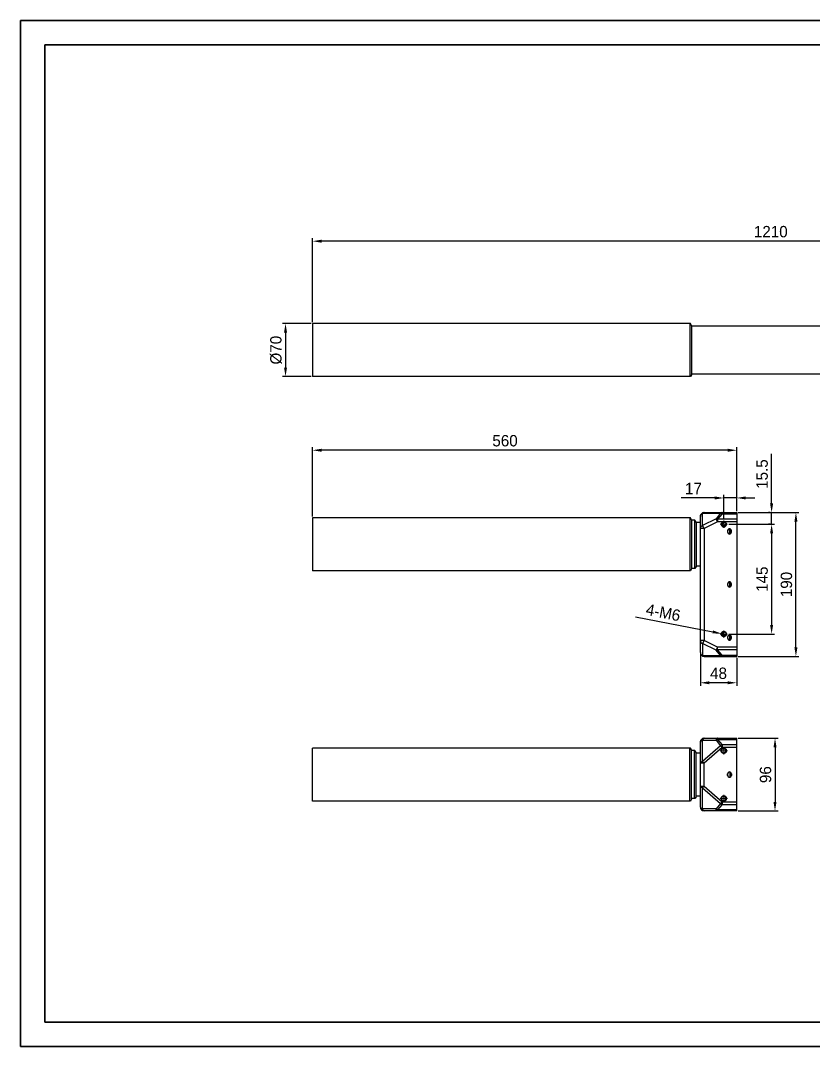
# Model space of a CAD drawing. Header units: millimetres. Extents: x 0 to 1916, y 0 to 1355.
# Drawn here: x 0 to 1047, y 0 to 1355 of the extents above; entities that cross this region are included whole.
import ezdxf

# ---------------------------------------------------------------- set-up
doc = ezdxf.new("R2010")
doc.units = ezdxf.units.MM
doc.linetypes.add('CENTER2', pattern=[7.5, 5, -1, 0.5, -1])
doc.layers.get('0').update_dxf_attribs({"lineweight": 18})
for name, color, linetype, lineweight in [('CAXA0', 7, 'Continuous', 70), ('CAXA3', 7, 'Continuous', 18), ('輪廓線', 7, 'Continuous', 20)]:
    doc.layers.add(name, color=color, linetype=linetype, lineweight=lineweight)
doc.dimstyles.new('ISO-25', dxfattribs={"dimtxt": 6, "dimasz": 6, "dimexe": 0.5, "dimexo": 0.625, "dimgap": 1.2, "dimtad": 1, "dimdsep": 46, "dimtxsty": 'Standard', "dimcen": 2.5, "dimdle": 12, "dimclrd": 3, "dimclre": 3, "dimclrt": 3, "dimadec": 0, "dimazin": 0, "dimtfac": 1, "dimtmove": 0, "dimatfit": 3, "dimfxl": 0, "dimarcsym": 0})

# ---------------------------------------------------------------- blocks, each defined once
blk = doc.blocks.new('*X4')
at = {"layer": '輪廓線'}
for points in [[(994.2, 395), (998.2, 395), (996.2, 407)], [(994.2, 323), (998.2, 323), (996.2, 311)]]:
    blk.add_hatch(color=0, dxfattribs=at).paths.add_polyline_path(points, flags=0)
at = {"layer": '輪廓線', "color": 0, "lineweight": -2}
for p, q in [((947.6, 407), (1000.2, 407)), ((996.2, 395), (996.2, 323)), ((947.6, 311), (1000.2, 311))]:
    blk.add_line(p, q, dxfattribs=at)
at = {"layer": '輪廓線', "color": 0, "lineweight": 15, "insert": (983.7, 359), "char_height": 15, "width": 38.883, "attachment_point": 5, "rotation": 90}
blk.add_mtext('96', dxfattribs=at)
blk = doc.blocks.new('*X5')
at = {"layer": '輪廓線'}
for points in [[(397.6, 1065.5), (397.6, 1061.5), (385.6, 1063.5)], [(1583.6, 1065.5), (1583.6, 1061.5), (1595.6, 1063.5)]]:
    blk.add_hatch(color=0, dxfattribs=at).paths.add_polyline_path(points, flags=0)
at = {"layer": '輪廓線', "color": 0, "lineweight": -2}
for p, q in [((385.6, 956.6), (385.6, 1067.5)), ((1583.6, 1063.5), (397.6, 1063.5)), ((1595.6, 785.6), (1595.6, 1067.5))]:
    blk.add_line(p, q, dxfattribs=at)
at = {"layer": '輪廓線', "color": 0, "lineweight": 15, "insert": (990.6, 1076), "char_height": 15, "width": 78.771, "attachment_point": 5}
blk.add_mtext('1210', dxfattribs=at)
blk = doc.blocks.new('*X8')
at = {"layer": '輪廓線'}
for points in [[(1021.8, 693.1), (1025.8, 693.1), (1023.8, 705.1)], [(1021.8, 527.1), (1025.8, 527.1), (1023.8, 515.1)]]:
    blk.add_hatch(color=0, dxfattribs=at).paths.add_polyline_path(points, flags=0)
at = {"layer": '輪廓線', "color": 0, "lineweight": -2}
for p, q in [((947.6, 705.1), (1027.8, 705.1)), ((1023.8, 527.1), (1023.8, 693.1)), ((947.6, 515.1), (1027.8, 515.1))]:
    blk.add_line(p, q, dxfattribs=at)
at = {"layer": '輪廓線', "color": 0, "lineweight": 15, "insert": (1011.3, 610.1), "char_height": 15, "width": 57.318, "attachment_point": 5, "rotation": 90}
blk.add_mtext('190', dxfattribs=at)
blk = doc.blocks.new('*X9')
at = {"layer": '輪廓線'}
for points in [[(397.6, 789.4), (397.6, 785.4), (385.6, 787.4)], [(933.6, 789.4), (933.6, 785.4), (945.6, 787.4)]]:
    blk.add_hatch(color=0, dxfattribs=at).paths.add_polyline_path(points, flags=0)
at = {"layer": '輪廓線', "color": 0, "lineweight": -2}
for p, q in [((385.6, 700.1), (385.6, 791.4)), ((933.6, 787.4), (397.6, 787.4)), ((945.6, 707.1), (945.6, 791.4))]:
    blk.add_line(p, q, dxfattribs=at)
at = {"layer": '輪廓線', "color": 0, "lineweight": 15, "insert": (639.7, 799.9), "char_height": 15, "width": 59.665, "attachment_point": 5}
blk.add_mtext('560', dxfattribs=at)
blk = doc.blocks.new('*X11')
at = {"layer": '輪廓線'}
blk.add_hatch(color=0, dxfattribs=at).paths.add_polyline_path([(914.3, 549.5), (913.5, 545.5), (925.6, 545.2)], flags=0)
at = {"layer": '輪廓線', "color": 0, "lineweight": -2}
for p, q in [((811.8, 567.6), (913.9, 547.5)), ((928.6, 544.6), (925.6, 545.2))]:
    blk.add_line(p, q, dxfattribs=at)
at = {"layer": '輪廓線', "color": 0, "lineweight": 15, "insert": (848.6, 573.1), "char_height": 15, "width": 86.309, "attachment_point": 5, "rotation": 348.8526}
blk.add_mtext('4-M6', dxfattribs=at)
blk = doc.blocks.new('*X12')
at = {"layer": '輪廓線'}
for points in [[(989.7, 677.6), (993.7, 677.6), (991.7, 689.6)], [(989.7, 556.6), (993.7, 556.6), (991.7, 544.6)]]:
    blk.add_hatch(color=0, dxfattribs=at).paths.add_polyline_path(points, flags=0)
at = {"layer": '輪廓線', "color": 0, "lineweight": -2}
for p, q in [((935.4, 689.6), (995.7, 689.6)), ((991.7, 677.6), (991.7, 556.6)), ((935.4, 544.6), (995.7, 544.6))]:
    blk.add_line(p, q, dxfattribs=at)
at = {"layer": '輪廓線', "color": 0, "lineweight": 15, "insert": (979.2, 617.1), "char_height": 15, "width": 56.816, "attachment_point": 5, "rotation": 90}
blk.add_mtext('145', dxfattribs=at)
blk = doc.blocks.new('*X13')
at = {"layer": '輪廓線'}
for points in [[(916.6, 726.4), (916.6, 722.4), (928.6, 724.4)], [(957.6, 726.4), (957.6, 722.4), (945.6, 724.4)]]:
    blk.add_hatch(color=0, dxfattribs=at).paths.add_polyline_path(points, flags=0)
at = {"layer": '輪廓線', "color": 0, "lineweight": -2}
for p, q in [((916.6, 724.4), (872.4, 724.4)), ((928.6, 696.4), (928.6, 728.4)), ((945.6, 724.4), (928.6, 724.4)), ((945.6, 707.1), (945.6, 728.4)), ((957.6, 724.4), (969.6, 724.4))]:
    blk.add_line(p, q, dxfattribs=at)
at = {"layer": '輪廓線', "color": 0, "lineweight": 15, "insert": (888.5, 736.9), "char_height": 15, "width": 35.531, "attachment_point": 5}
blk.add_mtext('17', dxfattribs=at)
blk = doc.blocks.new('*X14')
at = {"layer": '輪廓線'}
for points in [[(989.7, 717.1), (993.7, 717.1), (991.7, 705.1)], [(989.7, 677.6), (993.7, 677.6), (991.7, 689.6)]]:
    blk.add_hatch(color=0, dxfattribs=at).paths.add_polyline_path(points, flags=0)
at = {"layer": '輪廓線', "color": 0, "lineweight": -2}
for p, q in [((991.7, 717.1), (991.7, 782.7)), ((989.7, 705.1), (987.7, 705.1)), ((991.7, 689.6), (991.7, 705.1)), ((989.7, 689.6), (987.7, 689.6)), ((991.7, 677.6), (991.7, 665.6))]:
    blk.add_line(p, q, dxfattribs=at)
at = {"layer": '輪廓線', "color": 0, "lineweight": 15, "insert": (979.2, 755.9), "char_height": 15, "width": 78.268, "attachment_point": 5, "rotation": 90}
blk.add_mtext('15.5', dxfattribs=at)
blk = doc.blocks.new('*X15')
at = {"layer": '輪廓線'}
for points in [[(909.6, 482.3), (909.6, 478.3), (897.6, 480.3)], [(933.6, 482.3), (933.6, 478.3), (945.6, 480.3)]]:
    blk.add_hatch(color=0, dxfattribs=at).paths.add_polyline_path(points, flags=0)
at = {"layer": '輪廓線', "color": 0, "lineweight": -2}
for p, q in [((897.6, 518.1), (897.6, 476.3)), ((945.6, 513.1), (945.6, 476.3)), ((933.6, 480.3), (909.6, 480.3))]:
    blk.add_line(p, q, dxfattribs=at)
at = {"layer": '輪廓線', "color": 0, "lineweight": 15, "insert": (921.6, 492.8), "char_height": 15, "width": 38.883, "attachment_point": 5}
blk.add_mtext('48', dxfattribs=at)
blk = doc.blocks.new('*X16')
at = {"layer": '輪廓線'}
for points in [[(347.9, 942.6), (351.9, 942.6), (349.9, 954.6)], [(347.9, 896.6), (351.9, 896.6), (349.9, 884.6)]]:
    blk.add_hatch(color=0, dxfattribs=at).paths.add_polyline_path(points, flags=0)
at = {"layer": '輪廓線', "color": 0, "lineweight": -2}
for p, q in [((383.6, 954.6), (345.9, 954.6)), ((349.9, 942.6), (349.9, 896.6)), ((383.6, 884.6), (345.9, 884.6))]:
    blk.add_line(p, q, dxfattribs=at)
at = {"layer": '輪廓線', "color": 0, "lineweight": 15, "insert": (337.4, 919.6), "char_height": 15, "width": 67.039, "attachment_point": 5, "rotation": 90}
blk.add_mtext('%%C70', dxfattribs=at)

msp = doc.modelspace()

# ---------------------------------------------------------------- linework, layer by layer
at = {"linetype": 'Continuous', "lineweight": 30}
for p, q in [((884.385, 954.576), (385.585, 954.576)), ((385.585, 954.576), (385.585, 884.576)), ((883.885, 954.576), (883.885, 884.576)), ((885.885, 952.076), (884.385, 954.576)), ((885.885, 952.076), (885.885, 887.076)), ((1215.385, 951.326), (885.885, 951.326)), ((884.385, 884.576), (385.585, 884.576)), ((885.885, 887.076), (884.385, 884.576)), ((1215.385, 887.826), (885.885, 887.826)), ((902.585, 705.108), (945.585, 705.108)), ((902.585, 705.108), (945.585, 705.108)), ((926.345, 705.108), (926.345, 703.644)), ((926.345, 705.108), (926.345, 703.644)), ((945.585, 705.108), (945.585, 515.108)), ((945.585, 705.108), (945.585, 515.108)), ((884.385, 698.108), (385.585, 698.108)), ((385.585, 698.108), (385.585, 628.108)), ((883.885, 698.108), (883.885, 628.108)), ((885.885, 695.608), (884.385, 698.108)), ((885.885, 695.608), (885.885, 630.608)), ((890.385, 694.858), (885.885, 694.858)), ((889.885, 694.858), (889.885, 631.358)), ((891.885, 692.358), (890.385, 694.858)), ((891.885, 692.358), (891.885, 633.858)), ((897.585, 691.858), (891.885, 691.858)), ((897.585, 520.108), (897.585, 700.108)), ((897.585, 520.108), (897.585, 700.108)), ((900.594, 688.169), (900.594, 704.09)), ((900.594, 688.169), (900.594, 704.09)), ((900.594, 704.09), (924.354, 704.09)), ((900.594, 704.09), (924.354, 704.09)), ((918.293, 697.019), (900.594, 688.169)), ((918.293, 697.019), (900.594, 688.169)), ((920.284, 693.037), (902.585, 684.187)), ((920.284, 693.037), (902.585, 684.187)), ((924.354, 704.09), (918.293, 697.019)), ((924.354, 704.09), (918.293, 697.019)), ((920.284, 693.037), (918.293, 697.019)), ((920.284, 693.037), (918.293, 697.019)), ((926.345, 703.644), (920.284, 696.573)), ((926.345, 703.644), (920.284, 696.573)), ((920.284, 696.573), (920.284, 693.037)), ((920.284, 696.573), (920.284, 693.037)), ((945.585, 696.573), (920.284, 696.573)), ((945.585, 696.573), (920.284, 696.573)), ((927.883, 693.037), (920.284, 693.037)), ((927.883, 693.037), (920.284, 693.037)), ((926.345, 703.644), (945.585, 703.644)), ((926.345, 703.644), (945.585, 703.644)), ((927.883, 693.037), (927.983, 692.547)), ((927.883, 693.037), (927.983, 692.547)), ((929.287, 693.037), (929.186, 692.547)), ((929.287, 693.037), (929.186, 692.547)), ((945.585, 693.037), (929.287, 693.037)), ((945.585, 693.037), (929.287, 693.037)), ((902.585, 684.187), (897.585, 684.187)), ((902.585, 684.187), (897.585, 684.187)), ((902.585, 684.187), (900.594, 688.169)), ((902.585, 684.187), (900.594, 688.169)), ((902.585, 684.187), (902.585, 536.029)), ((902.585, 684.187), (902.585, 536.029)), ((933.585, 681.108), (933.585, 679.108)), ((933.585, 681.108), (933.585, 679.108)), ((933.735, 679.108), (933.735, 681.108)), ((936.735, 676.85), (936.735, 683.366)), ((938.435, 679.108), (938.435, 681.108)), ((938.585, 679.108), (938.585, 681.108)), ((938.585, 679.108), (938.585, 681.108)), ((884.385, 628.108), (385.585, 628.108)), ((885.885, 630.608), (884.385, 628.108)), ((890.385, 631.358), (885.885, 631.358)), ((891.885, 633.858), (890.385, 631.358)), ((897.585, 634.358), (891.885, 634.358)), ((933.585, 611.108), (933.585, 609.108)), ((933.585, 611.108), (933.585, 609.108)), ((933.735, 609.108), (933.735, 611.108)), ((936.735, 606.85), (936.735, 613.366)), ((938.435, 609.108), (938.435, 611.108)), ((938.585, 609.108), (938.585, 611.108)), ((938.585, 609.108), (938.585, 611.108)), ((936.735, 536.85), (936.735, 543.366)), ((902.585, 536.029), (897.585, 536.029)), ((902.585, 536.029), (897.585, 536.029)), ((902.585, 536.029), (900.594, 532.047)), ((902.585, 536.029), (900.594, 532.047)), ((900.594, 532.047), (900.594, 516.126)), ((900.594, 532.047), (900.594, 516.126)), ((918.293, 523.197), (900.594, 532.047)), ((918.293, 523.197), (900.594, 532.047)), ((920.284, 527.179), (902.585, 536.029)), ((920.284, 527.179), (902.585, 536.029)), ((933.585, 541.108), (933.585, 539.108)), ((933.585, 541.108), (933.585, 539.108)), ((933.735, 539.108), (933.735, 541.108)), ((938.435, 539.108), (938.435, 541.108)), ((938.585, 539.108), (938.585, 541.108)), ((938.585, 539.108), (938.585, 541.108)), ((900.594, 516.126), (924.354, 516.126)), ((900.594, 516.126), (924.354, 516.126)), ((902.585, 515.108), (945.585, 515.108)), ((902.585, 515.108), (945.585, 515.108)), ((920.284, 527.179), (918.293, 523.197)), ((920.284, 527.179), (918.293, 523.197)), ((924.354, 516.126), (918.293, 523.197)), ((924.354, 516.126), (918.293, 523.197)), ((920.284, 523.644), (920.284, 527.179)), ((920.284, 523.644), (920.284, 527.179)), ((945.585, 527.179), (920.284, 527.179)), ((945.585, 527.179), (920.284, 527.179)), ((926.345, 516.573), (920.284, 523.644)), ((926.345, 516.573), (920.284, 523.644)), ((945.585, 523.644), (920.284, 523.644)), ((945.585, 523.644), (920.284, 523.644)), ((926.345, 515.108), (926.345, 516.573)), ((926.345, 515.108), (926.345, 516.573)), ((926.345, 516.573), (945.585, 516.573)), ((926.345, 516.573), (945.585, 516.573)), ((902.585, 407.045), (945.585, 407.045)), ((902.585, 407.045), (945.585, 407.045)), ((920.284, 407.045), (920.284, 405.581)), ((920.284, 407.045), (920.284, 405.581)), ((945.585, 311.045), (945.585, 407.045)), ((945.585, 363.045), (945.585, 407.045)), ((884.385, 394.045), (385.585, 394.045)), ((385.585, 324.045), (385.585, 394.045)), ((883.885, 324.045), (883.885, 394.045)), ((885.885, 391.545), (884.385, 394.045)), ((897.585, 316.045), (897.585, 402.045)), ((897.585, 316.045), (897.585, 402.045)), ((900.594, 376.459), (900.594, 404.321)), ((900.594, 376.459), (900.594, 404.321)), ((900.594, 404.321), (918.293, 404.321)), ((900.594, 404.321), (918.293, 404.321)), ((924.354, 397.249), (900.594, 376.459)), ((924.354, 397.249), (900.594, 376.459)), ((926.345, 394.974), (902.585, 374.183)), ((926.345, 394.974), (902.585, 374.183)), ((918.293, 404.321), (924.354, 397.249)), ((918.293, 404.321), (924.354, 397.249)), ((920.284, 405.581), (926.345, 398.509)), ((920.284, 405.581), (926.345, 398.509)), ((920.284, 405.581), (945.585, 405.581)), ((920.284, 405.581), (945.585, 405.581)), ((926.345, 394.974), (924.354, 397.249)), ((926.345, 394.974), (924.354, 397.249)), ((926.345, 398.509), (926.345, 394.974)), ((926.345, 398.509), (926.345, 394.974)), ((945.585, 398.509), (926.345, 398.509)), ((945.585, 398.509), (926.345, 398.509)), ((945.585, 394.974), (926.345, 394.974)), ((945.585, 394.974), (926.345, 394.974)), ((885.885, 326.545), (885.885, 391.545)), ((890.385, 390.795), (885.885, 390.795)), ((889.885, 327.295), (889.885, 390.795)), ((891.885, 388.295), (890.385, 390.795)), ((891.885, 329.795), (891.885, 388.295)), ((897.585, 387.545), (891.885, 387.545)), ((902.585, 374.183), (897.585, 374.183)), ((902.585, 374.183), (897.585, 374.183)), ((902.585, 374.183), (900.594, 376.459)), ((902.585, 374.183), (900.594, 376.459)), ((902.585, 343.906), (902.585, 374.183)), ((902.585, 343.906), (902.585, 374.183)), ((933.585, 358.045), (933.585, 360.045)), ((933.731, 358.067), (933.731, 360.023)), ((936.735, 362.303), (936.735, 355.787)), ((938.435, 360.045), (938.435, 358.045)), ((938.585, 360.045), (938.585, 358.045)), ((945.585, 311.045), (945.585, 355.045)), ((897.585, 343.906), (902.585, 343.906)), ((897.585, 343.906), (902.585, 343.906)), ((902.585, 343.906), (900.594, 341.631)), ((902.585, 343.906), (900.594, 341.631)), ((900.594, 313.769), (900.594, 341.631)), ((900.594, 313.769), (900.594, 341.631)), ((900.594, 341.631), (924.354, 320.841)), ((900.594, 341.631), (924.354, 320.841)), ((902.585, 343.906), (926.345, 323.116)), ((902.585, 343.906), (926.345, 323.116)), ((885.885, 326.545), (884.385, 324.045)), ((890.385, 327.295), (885.885, 327.295)), ((891.885, 329.795), (890.385, 327.295)), ((897.585, 330.545), (891.885, 330.545)), ((884.385, 324.045), (385.585, 324.045)), ((918.293, 313.769), (900.594, 313.769)), ((918.293, 313.769), (900.594, 313.769)), ((924.354, 320.841), (918.293, 313.769)), ((924.354, 320.841), (918.293, 313.769)), ((926.345, 319.581), (920.284, 312.509)), ((926.345, 319.581), (920.284, 312.509)), ((920.284, 312.509), (920.284, 311.045)), ((920.284, 312.509), (920.284, 311.045)), ((945.585, 312.509), (920.284, 312.509)), ((945.585, 312.509), (920.284, 312.509)), ((926.345, 323.116), (924.354, 320.841)), ((926.345, 323.116), (924.354, 320.841)), ((926.345, 323.116), (926.345, 319.581)), ((926.345, 323.116), (926.345, 319.581)), ((926.345, 323.116), (945.585, 323.116)), ((926.345, 323.116), (945.585, 323.116)), ((926.345, 319.581), (945.585, 319.581)), ((926.345, 319.581), (945.585, 319.581)), ((945.585, 311.045), (902.585, 311.045)), ((945.585, 311.045), (902.585, 311.045))]:
    msp.add_line(p, q, dxfattribs=at)
at = {"linetype": 'CENTER2', "lineweight": 15, "ltscale": 2}
for p, q in [((928.585, 694.408), (928.585, 684.808)), ((923.799, 689.608), (933.37, 689.608)), ((923.799, 544.608), (933.37, 544.608)), ((928.585, 549.408), (928.585, 539.808)), ((928.585, 395.345), (928.585, 385.745)), ((923.799, 390.545), (933.37, 390.545)), ((923.799, 327.545), (933.37, 327.545)), ((928.585, 332.345), (928.585, 322.745))]:
    msp.add_line(p, q, dxfattribs=at)
at = {"linetype": 'Continuous', "lineweight": 30}
for centre, radius in [((928.585, 689.608), 3), ((928.585, 689.608), 3), ((928.585, 544.608), 3.5), ((928.585, 544.608), 3.5), ((928.585, 544.608), 3), ((928.585, 544.608), 3), ((928.585, 390.545), 3), ((928.585, 327.545), 3)]:
    msp.add_circle(centre, radius, dxfattribs=at)
for centre, radius, start, end in [((902.585, 700.108), 5, 90, 180), ((902.585, 700.108), 5, 90, 180), ((901.354, 700.108), 3.769, 174.407424, 179.991081), ((928.585, 689.608), 3.5, 101.565854, 78.434146), ((928.585, 689.608), 3.5, 101.565854, 78.434146), ((928.587, 689.941), 3.175, 90.035137, 102.80561), ((928.587, 689.941), 3.175, 91.460744, 102.809425), ((928.585, 689.967), 3.149, 90.000278, 91.433971), ((928.583, 689.941), 3.175, 77.19439, 89.964863), ((928.584, 689.951), 3.165, 80.024594, 89.9835), ((928.581, 689.933), 3.183, 78.605669, 80.021869), ((928.579, 689.927), 3.189, 77.189441, 78.605767), ((936.085, 681.108), 2.5, 0, 180), ((936.085, 681.108), 2.5, 0, 180), ((936.085, 679.108), 2.5, 180, 0), ((936.085, 679.108), 2.5, 180, 0), ((936.085, 681.108), 2.35, 0, 180), ((936.085, 679.108), 2.35, 180, 0), ((936.085, 611.108), 2.5, 0, 180), ((936.085, 611.108), 2.5, 0, 180), ((936.085, 611.108), 2.35, 0, 180), ((936.085, 609.108), 2.5, 180, 0), ((936.085, 609.108), 2.5, 180, 0), ((936.085, 609.108), 2.35, 180, 0), ((936.085, 541.108), 2.5, 0, 180), ((936.085, 541.108), 2.5, 0, 180), ((936.085, 541.108), 2.35, 0, 180), ((936.085, 539.108), 2.5, 180, 0), ((936.085, 539.108), 2.5, 180, 0), ((936.085, 539.108), 2.35, 180, 0), ((902.585, 520.108), 5, 180, 270), ((902.585, 520.108), 5, 180, 270), ((901.354, 520.109), 3.769, 180.008919, 185.592576), ((902.585, 402.045), 5, 90, 180), ((902.585, 402.045), 5, 90, 180), ((936.085, 360.045), 2.5, 0, 180), ((936.085, 358.045), 2.5, 180, 0), ((936.085, 360.045), 2.35, 73.942867, 180.543286), ((936.085, 358.045), 2.35, 179.456715, 286.057133), ((936.085, 360.045), 2.35, 0, 73.942867), ((936.085, 358.045), 2.35, 286.057133, 0), ((902.585, 316.045), 5, 180, 270), ((902.585, 316.045), 5, 180, 270), ((929.45, 326.69), 7.758, 228.938139, 246.408605), ((920.721, 345.651), 23.009, 289.95323, 296.984257)]:
    msp.add_arc(centre, radius, start, end, dxfattribs=at)
at = {"linetype": 'CENTER2', "lineweight": 15, "ltscale": 2}
for centre, radius, start, end in [((928.585, 689.608), 2, 75, 15), ((928.585, 544.608), 2, 75, 15), ((928.585, 390.545), 2.6, 270, 180), ((928.585, 327.545), 2.6, 270, 180)]:
    msp.add_arc(centre, radius, start, end, dxfattribs=at)
at = {"linetype": 'Continuous', "lineweight": 30}
for points, knots in [([(902.585, 705.108), (902.224, 705.108), (901.453, 704.904), (900.857, 704.394), (900.594, 704.09)], [0, 0, 0, 0, 1.08858532, 2.30258778, 2.30258778, 2.30258778, 2.30258778]), ([(902.585, 705.108), (902.224, 705.108), (901.453, 704.904), (900.857, 704.394), (900.594, 704.09)], [0, 0, 0, 0, 1.08858532, 2.30258778, 2.30258778, 2.30258778, 2.30258778]), ([(926.345, 705.108), (925.984, 705.108), (925.214, 704.904), (924.618, 704.394), (924.354, 704.09)], [0, 0, 0, 0, 1.08858466, 2.30258808, 2.30258808, 2.30258808, 2.30258808]), ([(926.345, 705.108), (925.984, 705.108), (925.487, 704.976), (925.069, 704.721), (924.964, 704.647)], [0, 0, 0, 0, 1.08805334, 1.47677788, 1.47677788, 1.47677788, 1.47677788]), ([(897.585, 700.108), (897.585, 700.948), (898.222, 702.725), (899.748, 703.771), (900.594, 704.09)], [0, 0, 0, 0, 2.54663495, 5.28949326, 5.28949326, 5.28949326, 5.28949326]), ([(897.603, 700.475), (897.679, 701.256), (898.381, 702.848), (899.806, 703.793), (900.594, 704.09)], [0, 0, 0, 0, 2.37628774, 4.92714303, 4.92714303, 4.92714303, 4.92714303]), ([(920.284, 696.573), (920.115, 696.645), (919.478, 696.888), (918.792, 697.022), (918.293, 697.019)], [0, 0, 0, 0, 0.55354807, 2.05305363, 2.05305363, 2.05305363, 2.05305363]), ([(920.284, 696.573), (920.115, 696.645), (919.478, 696.888), (918.792, 697.022), (918.293, 697.019)], [0, 0, 0, 0, 0.55354807, 2.05305363, 2.05305363, 2.05305363, 2.05305363]), ([(926.345, 703.644), (926.176, 703.716), (925.539, 703.959), (924.853, 704.093), (924.354, 704.09)], [0, 0, 0, 0, 0.55354782, 2.05305363, 2.05305363, 2.05305363, 2.05305363]), ([(926.345, 703.644), (926.176, 703.716), (925.539, 703.959), (924.853, 704.093), (924.354, 704.09)], [0, 0, 0, 0, 0.55354782, 2.05305363, 2.05305363, 2.05305363, 2.05305363]), ([(897.585, 684.187), (897.585, 684.607), (897.732, 685.465), (898.578, 687.029), (899.748, 687.851), (900.594, 688.169)], [0, 0, 0, 0, 1.26846359, 2.56866314, 5.29873399, 5.29873399, 5.29873399, 5.29873399]), ([(897.585, 684.187), (897.585, 685.027), (898.222, 686.804), (899.748, 687.851), (900.594, 688.169)], [0, 0, 0, 0, 2.54664987, 5.28949334, 5.28949334, 5.28949334, 5.28949334]), ([(897.585, 536.029), (897.585, 535.609), (897.732, 534.751), (898.578, 533.187), (899.748, 532.366), (900.594, 532.047)], [0, 0, 0, 0, 1.26846359, 2.56866314, 5.29873399, 5.29873399, 5.29873399, 5.29873399]), ([(897.585, 536.029), (897.585, 535.19), (898.222, 533.413), (899.748, 532.366), (900.594, 532.047)], [0, 0, 0, 0, 2.54664987, 5.28949334, 5.28949334, 5.28949334, 5.28949334]), ([(897.585, 520.108), (897.585, 519.269), (898.222, 517.492), (899.748, 516.445), (900.594, 516.126)], [0, 0, 0, 0, 2.54663495, 5.28949326, 5.28949326, 5.28949326, 5.28949326]), ([(897.603, 519.741), (897.679, 518.961), (898.381, 517.369), (899.806, 516.423), (900.594, 516.126)], [0, 0, 0, 0, 2.37628774, 4.92714303, 4.92714303, 4.92714303, 4.92714303]), ([(902.585, 515.108), (902.224, 515.108), (901.453, 515.312), (900.857, 515.822), (900.594, 516.126)], [0, 0, 0, 0, 1.08858531, 2.30258777, 2.30258777, 2.30258777, 2.30258777]), ([(902.585, 515.108), (902.224, 515.108), (901.453, 515.312), (900.857, 515.822), (900.594, 516.126)], [0, 0, 0, 0, 1.08858531, 2.30258777, 2.30258777, 2.30258777, 2.30258777]), ([(920.284, 523.644), (920.115, 523.571), (919.478, 523.329), (918.792, 523.194), (918.293, 523.197)], [0, 0, 0, 0, 0.55354807, 2.05305363, 2.05305363, 2.05305363, 2.05305363]), ([(920.284, 523.644), (920.115, 523.571), (919.478, 523.329), (918.792, 523.194), (918.293, 523.197)], [0, 0, 0, 0, 0.55354807, 2.05305363, 2.05305363, 2.05305363, 2.05305363]), ([(926.345, 516.573), (926.176, 516.5), (925.539, 516.258), (924.853, 516.123), (924.354, 516.126)], [0, 0, 0, 0, 0.55354782, 2.05305363, 2.05305363, 2.05305363, 2.05305363]), ([(926.345, 516.573), (926.176, 516.5), (925.539, 516.258), (924.853, 516.123), (924.354, 516.126)], [0, 0, 0, 0, 0.55354782, 2.05305363, 2.05305363, 2.05305363, 2.05305363]), ([(926.345, 515.108), (925.984, 515.108), (925.214, 515.312), (924.618, 515.822), (924.354, 516.126)], [0, 0, 0, 0, 1.08858466, 2.30258808, 2.30258808, 2.30258808, 2.30258808]), ([(926.345, 515.108), (925.984, 515.108), (925.214, 515.312), (924.618, 515.822), (924.354, 516.126)], [0, 0, 0, 0, 1.08858466, 2.30258808, 2.30258808, 2.30258808, 2.30258808]), ([(902.585, 407.045), (902.373, 407.045), (901.899, 406.878), (901.344, 406.275), (900.889, 405.397), (900.681, 404.702), (900.594, 404.321)], [0, 0, 0, 0, 0.6367545, 1.4235244, 2.41513814, 3.59462731, 3.59462731, 3.59462731, 3.59462731]), ([(902.585, 407.045), (902.125, 407.045), (901.409, 406.44), (900.897, 405.401), (900.681, 404.702), (900.594, 404.321)], [0, 0, 0, 0, 1.39408293, 2.39279656, 3.5807308, 3.5807308, 3.5807308, 3.5807308]), ([(920.284, 407.045), (920.073, 407.045), (919.599, 406.878), (919.044, 406.275), (918.589, 405.397), (918.381, 404.702), (918.293, 404.321)], [0, 0, 0, 0, 0.63676454, 1.4235366, 2.41514644, 3.59462701, 3.59462701, 3.59462701, 3.59462701]), ([(920.284, 407.045), (919.825, 407.045), (919.109, 406.44), (918.597, 405.401), (918.381, 404.702), (918.293, 404.321)], [0, 0, 0, 0, 1.39409503, 2.39280484, 3.58073054, 3.58073054, 3.58073054, 3.58073054]), ([(897.585, 402.045), (897.585, 402.292), (897.739, 402.759), (898.227, 403.299), (899.138, 403.915), (899.988, 404.19), (900.594, 404.321)], [0, 0, 0, 0, 0.74302875, 1.39730086, 2.16716675, 4.03258968, 4.03258968, 4.03258968, 4.03258968]), ([(897.585, 402.045), (897.585, 402.292), (897.826, 403.01), (898.948, 403.85), (899.988, 404.19), (900.594, 404.321)], [0, 0, 0, 0, 0.74475378, 2.1606279, 4.03038161, 4.03038161, 4.03038161, 4.03038161]), ([(920.284, 405.581), (920.109, 405.505), (919.399, 405.164), (918.745, 404.71), (918.293, 404.321)], [0, 0, 0, 0, 0.57330331, 2.36446169, 2.36446169, 2.36446169, 2.36446169]), ([(920.284, 405.581), (920.109, 405.505), (919.399, 405.164), (918.745, 404.71), (918.293, 404.321)], [0, 0, 0, 0, 0.57330331, 2.36446169, 2.36446169, 2.36446169, 2.36446169]), ([(926.345, 398.509), (926.17, 398.434), (925.46, 398.093), (924.805, 397.639), (924.354, 397.249)], [0, 0, 0, 0, 0.57330303, 2.3644617, 2.3644617, 2.3644617, 2.3644617]), ([(926.345, 398.509), (926.17, 398.434), (925.46, 398.093), (924.805, 397.639), (924.354, 397.249)], [0, 0, 0, 0, 0.57330303, 2.3644617, 2.3644617, 2.3644617, 2.3644617]), ([(925.085, 390.545), (925.132, 390.985), (925.204, 391.665), (925.64, 392.48), (926.092, 393.037), (926.649, 393.492), (927.465, 393.914), (928.585, 394.13), (929.704, 393.914), (930.52, 393.492), (931.077, 393.037), (931.529, 392.481), (931.965, 391.665), (932.038, 390.985), (932.085, 390.545)], [0, 0, 0, 0, 1.31448862, 2.02942549, 2.7448873, 3.45983468, 4.17528824, 5.48979746, 6.80424801, 7.51919459, 8.23465244, 8.94957538, 9.66505079, 10.97953941, 10.97953941, 10.97953941, 10.97953941]), ([(932.085, 390.545), (932.038, 390.105), (931.965, 389.425), (931.529, 388.61), (931.077, 388.053), (930.52, 387.598), (929.705, 387.176), (928.585, 386.96), (927.465, 387.176), (926.649, 387.598), (926.093, 388.053), (925.64, 388.609), (925.204, 389.425), (925.132, 390.105), (925.085, 390.545)], [0, 0, 0, 0, 1.31448862, 2.02942549, 2.7448873, 3.45983586, 4.17528942, 5.48973961, 6.80424848, 7.51919592, 8.23465377, 8.94957672, 9.66505212, 10.97954074, 10.97954074, 10.97954074, 10.97954074]), ([(897.585, 374.183), (897.585, 374.43), (897.739, 374.898), (898.227, 375.438), (899.138, 376.054), (899.988, 376.329), (900.594, 376.459)], [0, 0, 0, 0, 0.74302788, 1.3973006, 2.16716461, 4.03258959, 4.03258959, 4.03258959, 4.03258959]), ([(897.585, 374.183), (897.585, 374.43), (897.826, 375.149), (898.948, 375.989), (899.988, 376.329), (900.594, 376.459)], [0, 0, 0, 0, 0.7447529, 2.16062568, 4.03038145, 4.03038145, 4.03038145, 4.03038145]), ([(897.585, 343.906), (897.585, 343.66), (897.739, 343.192), (898.227, 342.652), (899.138, 342.036), (899.988, 341.761), (900.594, 341.631)], [0, 0, 0, 0, 0.74301927, 1.39729175, 2.16715746, 4.03258938, 4.03258938, 4.03258938, 4.03258938]), ([(897.585, 343.906), (897.585, 343.66), (897.826, 342.941), (898.948, 342.101), (899.988, 341.761), (900.594, 341.631)], [0, 0, 0, 0, 0.74474429, 2.16061845, 4.03038122, 4.03038122, 4.03038122, 4.03038122]), ([(925.085, 327.545), (925.132, 327.985), (925.204, 328.665), (925.64, 329.48), (926.092, 330.037), (926.649, 330.492), (927.465, 330.914), (928.585, 331.13), (929.704, 330.914), (930.52, 330.492), (931.077, 330.037), (931.529, 329.481), (931.965, 328.665), (932.038, 327.985), (932.085, 327.545)], [0, 0, 0, 0, 1.31448862, 2.02942549, 2.7448873, 3.45983586, 4.17528942, 5.48979829, 6.80424848, 7.51919592, 8.23465377, 8.94957672, 9.66505212, 10.97954074, 10.97954074, 10.97954074, 10.97954074]), ([(932.085, 327.545), (932.038, 327.105), (931.965, 326.425), (931.529, 325.61), (931.077, 325.053), (930.52, 324.598), (929.705, 324.176), (928.585, 323.96), (927.465, 324.176), (926.649, 324.598), (926.093, 325.053), (925.64, 325.609), (925.204, 326.425), (925.132, 327.105), (925.085, 327.545)], [0, 0, 0, 0, 1.31448862, 2.02942549, 2.7448873, 3.45983468, 4.17528824, 5.48973878, 6.80424801, 7.51919459, 8.23465244, 8.94957538, 9.66505079, 10.97953941, 10.97953941, 10.97953941, 10.97953941]), ([(897.585, 316.045), (897.585, 315.798), (897.739, 315.331), (898.227, 314.791), (899.138, 314.175), (899.988, 313.9), (900.594, 313.769)], [0, 0, 0, 0, 0.74303231, 1.39730451, 2.16716778, 4.03258972, 4.03258972, 4.03258972, 4.03258972]), ([(897.585, 316.045), (897.585, 315.798), (897.826, 315.08), (898.948, 314.24), (899.988, 313.9), (900.594, 313.769)], [0, 0, 0, 0, 0.74475734, 2.16062891, 4.03038162, 4.03038162, 4.03038162, 4.03038162]), ([(902.585, 311.045), (902.373, 311.045), (901.899, 311.212), (901.344, 311.815), (900.889, 312.693), (900.681, 313.388), (900.594, 313.769)], [0, 0, 0, 0, 0.63675446, 1.42352433, 2.4151381, 3.59462732, 3.59462732, 3.59462732, 3.59462732]), ([(902.585, 311.045), (902.125, 311.045), (901.409, 311.65), (900.897, 312.689), (900.681, 313.388), (900.594, 313.769)], [0, 0, 0, 0, 1.39408285, 2.39279652, 3.5807308, 3.5807308, 3.5807308, 3.5807308]), ([(920.284, 311.045), (920.073, 311.045), (919.599, 311.212), (919.044, 311.815), (918.589, 312.693), (918.381, 313.388), (918.293, 313.769)], [0, 0, 0, 0, 0.63676454, 1.42353658, 2.41514642, 3.59462701, 3.59462701, 3.59462701, 3.59462701]), ([(920.284, 312.509), (920.109, 312.585), (919.399, 312.926), (918.745, 313.38), (918.293, 313.769)], [0, 0, 0, 0, 0.57330331, 2.36446169, 2.36446169, 2.36446169, 2.36446169]), ([(920.284, 312.509), (920.109, 312.585), (919.399, 312.926), (918.745, 313.38), (918.293, 313.769)], [0, 0, 0, 0, 0.57330331, 2.36446169, 2.36446169, 2.36446169, 2.36446169]), ([(920.284, 311.045), (919.825, 311.045), (919.109, 311.65), (918.597, 312.689), (918.381, 313.388), (918.293, 313.769)], [0, 0, 0, 0, 1.39409501, 2.39280482, 3.58073054, 3.58073054, 3.58073054, 3.58073054]), ([(926.345, 319.581), (926.17, 319.656), (925.46, 319.997), (924.805, 320.451), (924.354, 320.841)], [0, 0, 0, 0, 0.57330303, 2.3644617, 2.3644617, 2.3644617, 2.3644617]), ([(926.345, 319.581), (926.17, 319.656), (925.46, 319.997), (924.805, 320.451), (924.354, 320.841)], [0, 0, 0, 0, 0.57330303, 2.3644617, 2.3644617, 2.3644617, 2.3644617])]:
    msp.add_open_spline(points, degree=3, knots=knots, dxfattribs=at)
msp.add_open_spline([(924.964, 704.647), (924.739, 704.489), (924.534, 704.298), (924.354, 704.09)], degree=3, dxfattribs=at)
at = {"layer": 'CAXA0', "linetype": 'Continuous', "lineweight": 35}
for p, q in [((1883.975, 1322.654), (32.26, 1322.654)), ((32.26, 32.26), (32.26, 1322.654)), ((32.26, 32.26), (1883.975, 32.26)), ((1883.975, 32.26), (722.621, 32.26))]:
    msp.add_line(p, q, dxfattribs=at)
at = {"layer": 'CAXA3', "linetype": 'Continuous', "lineweight": 35}
for p, q in [((0, 1354.914), (0, 0)), ((0, 0), (1916.235, 0))]:
    msp.add_line(p, q, dxfattribs=at)
at = {"layer": 'CAXA3', "color": 0, "linetype": 'Continuous', "lineweight": 35}
msp.add_line((1916.235, 1354.914), (0, 1354.914), dxfattribs=at)

# ---------------------------------------------------------------- dimensions: what is measured, and where the dimension line sits
at = {"layer": '輪廓線', "lineweight": 15}
for base, p1, p2, text, picture, middle in [((385.585, 1063.495), (1595.585, 783.647), (385.585, 954.576), '1210', '*X5', (990.585, 1063.495)), ((385.585, 787.408), (945.585, 705.108), (385.585, 698.108), '560', '*X9', (639.727, 787.408))]:
    dim = msp.add_linear_dim(base=base, p1=p1, p2=p2, text=text, dimstyle='ISO-25', override={"dimtxt": 15, "dimasz": 12, "dimexe": 4, "dimexo": 2, "dimgap": 5, "dimsah": 1, "dimdle": 24, "dimclrd": 0, "dimclre": 0, "dimclrt": 0, "dimtolj": 1}, dxfattribs=at)
    dim.commit()
    dim.dimension.update_dxf_attribs({"geometry": picture, "text_midpoint": middle, "dimtype": 160})
dim = msp.add_linear_dim(base=(349.926, 884.576), p1=(385.585, 954.576), p2=(385.585, 884.576), angle=270, text='%%C<>', dimstyle='ISO-25', override={"dimtxt": 15, "dimasz": 12, "dimexe": 4, "dimexo": 2, "dimgap": 5, "dimsah": 1, "dimdle": 24, "dimclrd": 0, "dimclre": 0, "dimclrt": 0, "dimtolj": 1}, dxfattribs=at)
dim.commit()
dim.dimension.update_dxf_attribs({"geometry": '*X16', "text_midpoint": (337.426, 919.576)})
for base, p1, p2, angle, picture, middle in [((991.657, 705.108), (991.657, 689.608), (991.657, 705.108), 90, '*X14', (979.157, 755.894)), ((991.657, 544.608), (933.37, 689.608), (933.37, 544.608), 270, '*X12', (979.157, 617.108))]:
    dim = msp.add_linear_dim(base=base, p1=p1, p2=p2, angle=angle, dimstyle='ISO-25', override={"dimtxt": 15, "dimasz": 12, "dimexe": 4, "dimexo": 2, "dimgap": 5, "dimsah": 1, "dimdle": 24, "dimclrd": 0, "dimclre": 0, "dimclrt": 0, "dimtolj": 1, "dimtzin": 8}, dxfattribs=at)
    dim.commit()
    dim.dimension.update_dxf_attribs({"geometry": picture, "text_midpoint": middle})
dim = msp.add_linear_dim(base=(945.585, 724.423), p1=(928.585, 694.408), p2=(945.585, 705.108), dimstyle='ISO-25', override={"dimtxt": 15, "dimasz": 12, "dimexe": 4, "dimexo": 2, "dimgap": 5, "dimsah": 1, "dimdle": 24, "dimclrd": 0, "dimclre": 0, "dimclrt": 0, "dimtolj": 1, "dimtzin": 8}, dxfattribs=at)
dim.commit()
dim.dimension.update_dxf_attribs({"geometry": '*X13', "text_midpoint": (888.513, 724.423), "dimtype": 160})
for base, p1, p2, angle, picture, middle in [((1023.81, 705.108), (945.585, 515.108), (945.585, 705.108), 90, '*X8', (1023.81, 610.108)), ((996.19, 311.045), (945.585, 407.045), (945.585, 311.045), 270, '*X4', (996.19, 359.045))]:
    dim = msp.add_linear_dim(base=base, p1=p1, p2=p2, angle=angle, dimstyle='ISO-25', override={"dimtxt": 15, "dimasz": 12, "dimexe": 4, "dimexo": 2, "dimgap": 5, "dimsah": 1, "dimdle": 24, "dimclrd": 0, "dimclre": 0, "dimclrt": 0, "dimtolj": 1, "dimtzin": 8}, dxfattribs=at)
    dim.commit()
    dim.dimension.update_dxf_attribs({"geometry": picture, "text_midpoint": middle, "dimtype": 160})
dim = msp.add_radius_dim(center=(928.585, 544.608), mpoint=(925.641, 545.188), text='4-M6', dimstyle='ISO-25', override={"dimtxt": 15, "dimasz": 12, "dimexe": 4, "dimexo": 2, "dimgap": 5, "dimpost": 'R<>', "dimsah": 1, "dimdle": 24, "dimclrd": 0, "dimclre": 0, "dimclrt": 0, "dimtolj": 1}, dxfattribs=at)
dim.commit()
dim.dimension.update_dxf_attribs({"geometry": '*X11', "text_midpoint": (846.137, 560.854), "dimtype": 164})
dim = msp.add_linear_dim(base=(897.585, 480.312), p1=(945.585, 515.108), p2=(897.585, 520.108), dimstyle='ISO-25', override={"dimtxt": 15, "dimasz": 12, "dimexe": 4, "dimexo": 2, "dimgap": 5, "dimsah": 1, "dimdle": 24, "dimclrd": 0, "dimclre": 0, "dimclrt": 0, "dimtolj": 1, "dimtzin": 8}, dxfattribs=at)
dim.commit()
dim.dimension.update_dxf_attribs({"geometry": '*X15', "text_midpoint": (921.585, 492.812)})

doc.saveas('drawing.dxf')
